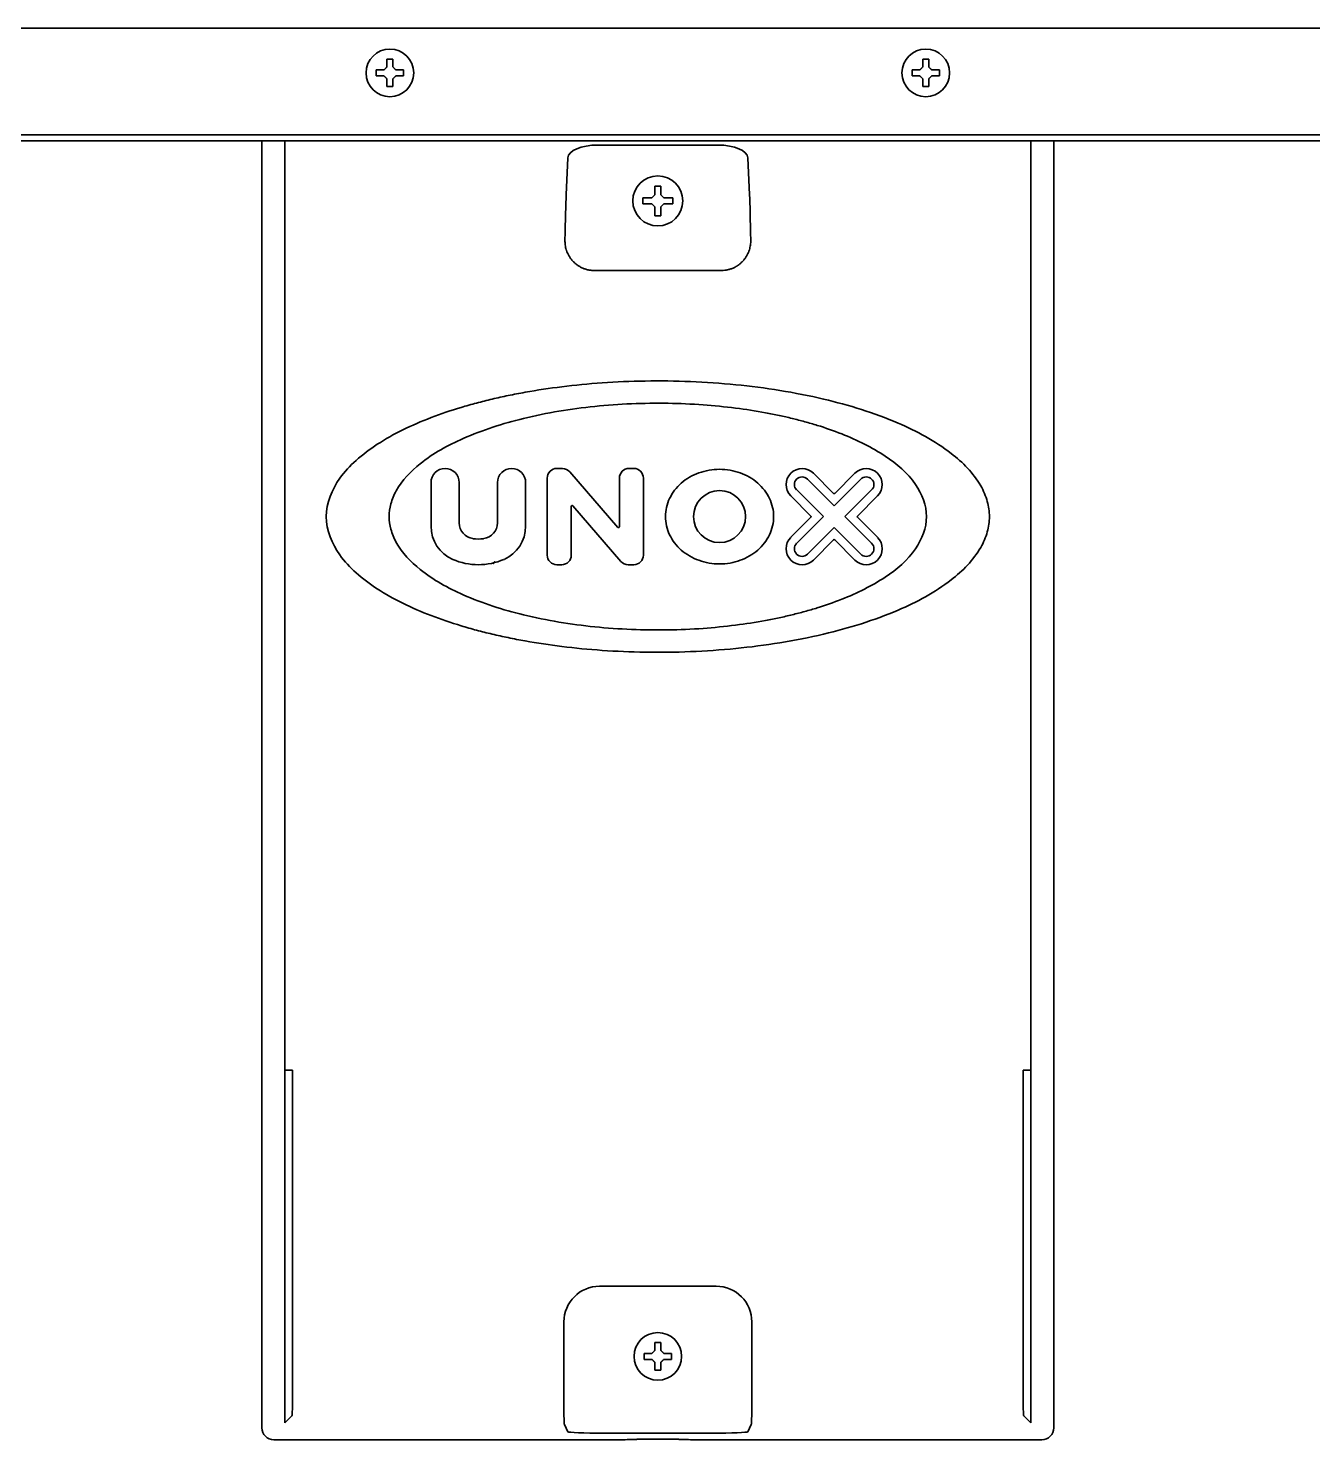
# Model space of a CAD drawing. Extents: x 5997 to 10491, y -672 to 3708.
# Drawn here: x 6212.8 to 6428.6, y 2171.3 to 2408.3 of the extents above; entities that cross this region are included whole.
import ezdxf

# ---------------------------------------------------------------- set-up
doc = ezdxf.new("R2010")
doc.units = 0
doc.header["$LTSCALE"] = 5
doc.layers.add('1', color=7, linetype='CONTINUOUS', true_color=0xffffff)

msp = doc.modelspace()

# ---------------------------------------------------------------- linework, layer by layer
at = {"layer": '1', "color": 7, "linetype": 'Continuous', "lineweight": 35}
for p, q in [((6000.07, 2408.33), (6857.07, 2408.33)), ((6271.27, 2400.83), (6271.27, 2401.33)), ((6271.27, 2400.33), (6271.27, 2400.83)), ((6275.87, 2401.33), (6275.87, 2400.83)), ((6275.87, 2400.83), (6275.87, 2400.33)), ((6361.27, 2400.83), (6361.27, 2401.33)), ((6361.27, 2400.33), (6361.27, 2400.83)), ((6365.87, 2401.33), (6365.87, 2400.83)), ((6365.87, 2400.83), (6365.87, 2400.33)), ((6029.91, 2390.41), (6827.23, 2390.41)), ((6029.91, 2389.44), (6827.23, 2389.44)), ((6252.07, 2389.44), (6252.07, 2173.32)), ((6255.92, 2389.44), (6255.92, 2233.39)), ((6381.23, 2389.44), (6381.23, 2233.39)), ((6385.07, 2389.44), (6385.07, 2173.32)), ((6328.68, 2388.71), (6308.47, 2388.71)), ((6303.17, 2380.37), (6303.47, 2386.57)), ((6333.68, 2386.57), (6333.97, 2380.37)), ((6316.07, 2379.83), (6317.57, 2379.83)), ((6316.07, 2379.33), (6316.07, 2379.83)), ((6317.57, 2379.83), (6318.07, 2380.33)), ((6318.07, 2380.33), (6318.07, 2381.83)), ((6318.07, 2381.83), (6319.07, 2381.83)), ((6319.07, 2381.83), (6319.07, 2380.33)), ((6319.07, 2380.33), (6319.57, 2379.83)), ((6319.57, 2379.83), (6321.07, 2379.83)), ((6321.07, 2379.83), (6321.07, 2379.33)), ((6316.07, 2378.83), (6316.07, 2379.33)), ((6317.57, 2378.83), (6316.07, 2378.83)), ((6318.07, 2378.33), (6317.57, 2378.83)), ((6318.07, 2376.83), (6318.07, 2378.33)), ((6319.57, 2378.83), (6319.07, 2378.33)), ((6319.07, 2378.33), (6319.07, 2376.83)), ((6321.07, 2378.83), (6319.57, 2378.83)), ((6321.07, 2379.33), (6321.07, 2378.83)), ((6319.07, 2376.83), (6318.07, 2376.83)), ((6329.25, 2367.65), (6307.9, 2367.65)), ((6300, 2332.79), (6300, 2319.87)), ((6302.55, 2334.4), (6301.61, 2334.4)), ((6311.88, 2324.52), (6303.77, 2333.85)), ((6312.11, 2332.79), (6312.11, 2324.61)), ((6314.53, 2334.4), (6313.73, 2334.4)), ((6316.15, 2319.87), (6316.15, 2332.79)), ((6343.71, 2332.62), (6348.18, 2328.14)), ((6348.09, 2330.23), (6344.7, 2333.61)), ((6348.18, 2328.14), (6352.66, 2332.62)), ((6351.66, 2333.61), (6348.28, 2330.23)), ((6280.48, 2332.05), (6280.48, 2324.7)), ((6285.19, 2325.29), (6285.19, 2332.05)), ((6291.65, 2332.05), (6291.65, 2325.29)), ((6296.36, 2324.7), (6296.36, 2332.05)), ((6340.9, 2329.81), (6344.28, 2326.42)), ((6346.37, 2326.33), (6341.89, 2330.8)), ((6354.48, 2330.8), (6350, 2326.33)), ((6352.09, 2326.42), (6355.47, 2329.81)), ((6304.04, 2319.87), (6304.04, 2328.05)), ((6304.27, 2328.14), (6312.38, 2318.81)), ((6344.28, 2326.23), (6340.9, 2322.85)), ((6341.89, 2321.85), (6346.37, 2326.33)), ((6350, 2326.33), (6354.48, 2321.85)), ((6355.47, 2322.85), (6352.09, 2326.23)), ((6348.18, 2324.51), (6343.71, 2320.03)), ((6352.66, 2320.03), (6348.18, 2324.51)), ((6344.7, 2319.04), (6348.09, 2322.42)), ((6348.28, 2322.42), (6351.66, 2319.04)), ((6301.61, 2318.25), (6302.42, 2318.25)), ((6313.6, 2318.25), (6314.53, 2318.25)), ((6255.92, 2233.39), (6255.92, 2174.17)), ((6257.23, 2233.39), (6255.92, 2233.39)), ((6257.23, 2178.87), (6257.23, 2233.39)), ((6379.91, 2178.87), (6379.91, 2233.39)), ((6379.91, 2233.39), (6381.23, 2233.39)), ((6381.23, 2233.39), (6381.23, 2174.17)), ((6308.79, 2197.11), (6328.36, 2197.11)), ((6302.79, 2178.87), (6302.79, 2191.11)), ((6334.36, 2191.11), (6334.36, 2178.87)), ((6316.27, 2185.33), (6316.27, 2185.83)), ((6316.27, 2184.83), (6316.27, 2185.33)), ((6320.87, 2185.83), (6320.87, 2185.33)), ((6320.87, 2185.33), (6320.87, 2184.83)), ((6255.92, 2174.17), (6257.11, 2175.37)), ((6303.47, 2172.67), (6302.87, 2173.87)), ((6334.27, 2173.87), (6333.68, 2172.67)), ((6381.23, 2174.17), (6380.03, 2175.37)), ((6312.24, 2171.33), (6254.07, 2171.33)), ((6327.68, 2172.43), (6309.47, 2172.43)), ((6322.07, 2171.4), (6315.07, 2171.4)), ((6383.07, 2171.33), (6324.9, 2171.33))]:
    msp.add_line(p, q, dxfattribs=at)
for centre, radius in [((6273.57, 2400.83), 4), ((6363.57, 2400.83), 4), ((6328.94, 2326.33), 4.37), ((6318.57, 2185.33), 4)]:
    msp.add_circle(centre, radius, dxfattribs=at)
for centre, radius, start, end in [((6318.57, 2379.33), 4.2, 0, 180), ((6318.57, 2379.33), 4.2, 180, 0), ((6282.84, 2332.05), 2.36, 0, 180), ((6294.01, 2332.05), 2.36, 0, 180), ((6301.61, 2332.79), 1.62, 90, 180), ((6302.55, 2332.79), 1.62, 41, 90), ((6313.73, 2332.79), 1.62, 90, 180), ((6314.53, 2332.79), 1.62, 0, 90), ((6342.8, 2331.71), 2.69, 45, 225), ((6342.8, 2331.71), 1.29, 45, 225), ((6353.57, 2331.71), 2.69, 315, 135), ((6353.57, 2331.71), 1.29, 315, 135), ((6348.18, 2330.32), 0.135, 225, 315), ((6304.17, 2328.05), 0.135, 41, 180), ((6287.88, 2325.29), 2.69, 180, 262.3377), ((6288.96, 2325.29), 2.69, 277.6623, 0), ((6344.19, 2326.33), 0.135, 315, 45), ((6352.18, 2326.33), 0.135, 135, 225), ((6286.54, 2324.7), 6.06, 180, 246.4218), ((6288.42, 2329.29), 6.73, 262.3377, 277.6623), ((6290.31, 2324.7), 6.06, 293.5782, 0), ((6311.98, 2324.61), 0.135, 221, 0), ((6342.8, 2320.94), 2.69, 135, 315), ((6353.57, 2320.94), 2.69, 225, 45), ((6342.8, 2320.94), 1.29, 135, 315), ((6348.18, 2322.33), 0.135, 45, 135), ((6353.57, 2320.94), 1.29, 225, 45), ((6288.42, 2329.02), 10.77, 246.4218, 293.5782), ((6301.61, 2319.87), 1.62, 180, 270), ((6302.42, 2319.87), 1.62, 270, 0), ((6313.6, 2319.87), 1.62, 221, 270), ((6314.53, 2319.87), 1.62, 270, 0)]:
    msp.add_arc(centre, radius, start, end, dxfattribs=at)
for centre, major_axis, ratio, start_param, end_param in [((6308.47, 2386.53), (5, 0), 0.436764, 1.570796, 3.124139), ((6328.68, 2386.53), (-5, 0), 0.436764, 3.159046, 4.712389), ((6303.35, 2353.12), (0, 29), 0.017455, 0.349066, 0.828488), ((6333.8, 2353.12), (0, 29), 0.017455, -0.828488, -0.349066), ((6308.79, 2191.11), (-4.24, 4.24), 0.999594, -0.785246, 0.785246), ((6328.36, 2191.11), (4.24, 4.24), 0.999594, 5.497939, 7.068431), ((6302.87, 2178.87), (0, 5), 0.017455, 1.570796, 3.106686), ((6334.27, 2178.87), (0, 5), 0.017455, 3.176499, 4.712389), ((6380.04, 2178.87), (0, 3.5), 0.034921, 1.570796, 3.106686), ((6254.07, 2173.33), (1.42, 1.42), 0.998783, 2.356803, 3.926382), ((6383.07, 2173.33), (-1.42, 1.42), 0.998783, 2.356803, 3.926382), ((6309.47, 2172.68), (6, 0), 0.040741, 3.159046, 4.712389), ((6312.24, 2171.38), (1.5, 0), 0.034921, 4.712389, 5.943348), ((6315.07, 2171.34), (1.5, 0), 0.034921, 1.570796, 2.801756), ((6322.07, 2171.34), (-1.5, 0), 0.034921, 3.48143, 4.712389), ((6324.9, 2171.38), (-1.5, 0), 0.034921, 0.339837, 1.570796), ((6327.68, 2172.68), (-6, 0), 0.040741, 1.570796, 3.124139)]:
    msp.add_ellipse(centre, major_axis=major_axis, ratio=ratio, start_param=start_param, end_param=end_param, dxfattribs=at)
at = {"layer": '1', "color": 7, "linetype": 'Continuous', "lineweight": 35, "extrusion": (0, 0, -1)}
msp.add_ellipse((6257.11, 2178.87), major_axis=(0, 3.5), ratio=0.034921, start_param=1.570796, end_param=3.106686, dxfattribs=at)
at = {"layer": '1', "color": 7, "linetype": 'Continuous', "lineweight": 35}
for points, knots in [([(6271.27, 2401.33), (6271.48, 2401.33), (6271.69, 2401.33), (6272.01, 2401.33), (6272.12, 2401.33), (6272.34, 2401.33), (6272.46, 2401.33), (6272.57, 2401.33)], [0, 0, 0, 0, 0.5, 0.5, 0.75, 0.75, 1, 1, 1, 1]), ([(6274.07, 2403.13), (6274.07, 2402.92), (6274.07, 2402.71), (6274.07, 2402.39), (6274.07, 2402.28), (6274.07, 2402.05), (6274.07, 2401.94), (6274.07, 2401.83)], [0, 0, 0, 0, 0.5, 0.5, 0.75, 0.75, 1, 1, 1, 1]), ([(6361.27, 2401.33), (6361.48, 2401.33), (6361.69, 2401.33), (6362.01, 2401.33), (6362.12, 2401.33), (6362.34, 2401.33), (6362.46, 2401.33), (6362.57, 2401.33)], [0, 0, 0, 0, 0.5, 0.5, 0.75, 0.75, 1, 1, 1, 1]), ([(6364.07, 2403.13), (6364.07, 2402.92), (6364.07, 2402.71), (6364.07, 2402.39), (6364.07, 2402.28), (6364.07, 2402.05), (6364.07, 2401.94), (6364.07, 2401.83)], [0, 0, 0, 0, 0.5, 0.5, 0.75, 0.75, 1, 1, 1, 1]), ([(6273.07, 2398.53), (6273.07, 2398.73), (6273.07, 2398.94), (6273.07, 2399.26), (6273.07, 2399.37), (6273.07, 2399.6), (6273.07, 2399.71), (6273.07, 2399.83)], [0, 0, 0, 0, 0.5, 0.5, 0.75, 0.75, 1, 1, 1, 1]), ([(6275.87, 2400.33), (6275.67, 2400.33), (6275.46, 2400.33), (6275.14, 2400.33), (6275.03, 2400.33), (6274.8, 2400.33), (6274.69, 2400.33), (6274.57, 2400.33)], [0, 0, 0, 0, 0.5, 0.5, 0.75, 0.75, 1, 1, 1, 1]), ([(6363.07, 2398.53), (6363.07, 2398.73), (6363.07, 2398.94), (6363.07, 2399.26), (6363.07, 2399.37), (6363.07, 2399.6), (6363.07, 2399.71), (6363.07, 2399.83)], [0, 0, 0, 0, 0.5, 0.5, 0.75, 0.75, 1, 1, 1, 1]), ([(6365.87, 2400.33), (6365.67, 2400.33), (6365.46, 2400.33), (6365.14, 2400.33), (6365.03, 2400.33), (6364.8, 2400.33), (6364.69, 2400.33), (6364.57, 2400.33)], [0, 0, 0, 0, 0.5, 0.5, 0.75, 0.75, 1, 1, 1, 1]), ([(6307.9, 2367.65), (6307.85, 2367.65), (6307.8, 2367.65), (6307.7, 2367.65), (6307.56, 2367.66), (6307.41, 2367.67), (6307.13, 2367.71), (6306.94, 2367.74), (6306.66, 2367.81), (6306.57, 2367.83), (6306.43, 2367.87), (6306.39, 2367.89), (6306.3, 2367.92), (6306.25, 2367.93), (6306.03, 2368.01), (6305.86, 2368.09), (6305.53, 2368.25), (6305.37, 2368.34), (6305.18, 2368.47), (6305.14, 2368.49), (6305.07, 2368.55), (6304.96, 2368.62), (6304.85, 2368.7), (6304.65, 2368.87), (6304.52, 2368.99), (6304.29, 2369.23), (6304.17, 2369.35), (6304.04, 2369.51), (6304.02, 2369.55), (6303.97, 2369.61), (6303.94, 2369.65), (6303.87, 2369.74), (6303.83, 2369.81), (6303.7, 2370.01), (6303.62, 2370.15), (6303.47, 2370.42), (6303.41, 2370.56), (6303.32, 2370.76), (6303.3, 2370.83), (6303.26, 2370.94), (6303.25, 2370.97), (6303.22, 2371.04), (6303.21, 2371.08), (6303.16, 2371.25), (6303.12, 2371.39), (6303.06, 2371.66), (6303.04, 2371.8), (6302.98, 2372.2), (6302.97, 2372.46), (6302.97, 2372.73)], [0, 0, 0, 0, 0.015625, 0.015625, 0.03125, 0.0625, 0.0625, 0.125, 0.125, 0.15625, 0.15625, 0.171875, 0.171875, 0.1875, 0.1875, 0.25, 0.25, 0.3125, 0.3125, 0.328125, 0.328125, 0.34375, 0.375, 0.375, 0.4375, 0.4375, 0.5, 0.5, 0.515625, 0.515625, 0.53125, 0.53125, 0.5625, 0.5625, 0.625, 0.625, 0.6875, 0.6875, 0.71875, 0.71875, 0.734375, 0.734375, 0.75, 0.75, 0.8125, 0.8125, 0.875, 0.875, 1, 1, 1, 1]), ([(6334.17, 2372.73), (6334.17, 2372.66), (6334.17, 2372.59), (6334.17, 2372.46), (6334.17, 2372.4), (6334.16, 2372.2), (6334.14, 2372.06), (6334.11, 2371.8), (6334.08, 2371.66), (6334.02, 2371.39), (6333.99, 2371.25), (6333.92, 2371.04), (6333.9, 2370.97), (6333.86, 2370.87), (6333.85, 2370.84), (6333.82, 2370.77), (6333.81, 2370.73), (6333.74, 2370.56), (6333.67, 2370.42), (6333.53, 2370.15), (6333.45, 2370.01), (6333.28, 2369.75), (6333.18, 2369.61), (6333.05, 2369.45), (6333.03, 2369.42), (6332.97, 2369.36), (6332.94, 2369.32), (6332.86, 2369.23), (6332.8, 2369.17), (6332.62, 2368.99), (6332.49, 2368.87), (6332.22, 2368.65), (6332.08, 2368.54), (6331.91, 2368.43), (6331.89, 2368.42), (6331.85, 2368.4), (6331.83, 2368.38), (6331.77, 2368.35), (6331.65, 2368.28), (6331.53, 2368.21), (6331.29, 2368.09), (6331.12, 2368.02), (6330.77, 2367.89), (6330.58, 2367.83), (6330.35, 2367.78), (6330.3, 2367.76), (6330.21, 2367.75), (6330.07, 2367.72), (6329.92, 2367.7), (6329.64, 2367.66), (6329.44, 2367.65), (6329.25, 2367.65)], [0, 0, 0, 0, 0.03125, 0.03125, 0.0625, 0.0625, 0.125, 0.125, 0.1875, 0.1875, 0.25, 0.25, 0.28125, 0.28125, 0.296875, 0.296875, 0.3125, 0.3125, 0.375, 0.375, 0.4375, 0.4375, 0.5, 0.5, 0.515625, 0.515625, 0.53125, 0.53125, 0.5625, 0.5625, 0.625, 0.625, 0.6875, 0.6875, 0.695313, 0.695313, 0.703125, 0.703125, 0.71875, 0.75, 0.75, 0.8125, 0.8125, 0.875, 0.875, 0.890625, 0.890625, 0.90625, 0.9375, 0.9375, 1, 1, 1, 1]), ([(6374.26, 2326.33), (6374.26, 2327.18), (6374, 2329), (6372.28, 2332.96), (6367.29, 2337.91), (6358.17, 2342.74), (6345.89, 2346.52), (6331.59, 2348.77), (6319.09, 2349.27), (6309.35, 2348.86), (6302.62, 2348.21), (6297.37, 2347.42), (6293.47, 2346.67), (6290.75, 2346.07), (6288.12, 2345.41), (6284.68, 2344.44), (6280.5, 2343.03), (6275.77, 2340.99), (6271.51, 2338.63), (6267.91, 2335.94), (6264.38, 2332.23), (6262.89, 2328.61), (6262.89, 2326.33)], [0, 0, 0, 0, 0.019941, 0.042354, 0.099604, 0.179479, 0.281703, 0.398223, 0.516716, 0.573001, 0.625808, 0.674436, 0.697057, 0.718516, 0.739445, 0.760411, 0.802011, 0.842362, 0.880468, 0.915456, 0.946829, 1, 1, 1, 1]), ([(6273.45, 2326.33), (6273.45, 2327.04), (6273.66, 2328.56), (6275.05, 2331.85), (6279.07, 2335.99), (6286.47, 2340.04), (6296.43, 2343.2), (6308.02, 2345.08), (6318.15, 2345.5), (6326.05, 2345.15), (6331.5, 2344.61), (6335.76, 2343.96), (6338.92, 2343.33), (6341.12, 2342.83), (6343.25, 2342.27), (6346.04, 2341.46), (6349.43, 2340.28), (6353.27, 2338.58), (6357.65, 2336.05), (6362.01, 2332.43), (6363.7, 2328.22), (6363.7, 2326.33)], [0, 0, 0, 0, 0.020426, 0.043294, 0.101168, 0.181166, 0.283064, 0.398962, 0.516733, 0.572675, 0.625172, 0.673535, 0.696042, 0.717401, 0.73824, 0.759127, 0.800607, 0.840911, 0.879072, 0.945685, 1, 1, 1, 1]), ([(6338.02, 2326.33), (6338.02, 2327.37), (6337.52, 2329.51), (6335.46, 2332.15), (6332.45, 2333.87), (6328.94, 2334.47), (6325.43, 2333.87), (6322.41, 2332.15), (6320.35, 2329.51), (6319.85, 2327.37), (6319.85, 2326.33)], [0, 0, 0, 0, 0.117152, 0.239047, 0.367351, 0.5, 0.632649, 0.760953, 0.882848, 1, 1, 1, 1]), ([(6262.89, 2326.33), (6262.89, 2324.05), (6264.38, 2320.42), (6267.91, 2316.72), (6271.51, 2314.02), (6275.77, 2311.66), (6280.5, 2309.63), (6284.68, 2308.22), (6288.12, 2307.24), (6290.75, 2306.58), (6293.47, 2305.98), (6297.37, 2305.23), (6302.62, 2304.44), (6309.35, 2303.8), (6319.09, 2303.39), (6331.59, 2303.88), (6345.89, 2306.13), (6358.17, 2309.91), (6367.29, 2314.74), (6372.28, 2319.7), (6374, 2323.65), (6374.26, 2325.47), (6374.26, 2326.33)], [0, 0, 0, 0, 0.053171, 0.084544, 0.119532, 0.157638, 0.197989, 0.239589, 0.260555, 0.281484, 0.302943, 0.325564, 0.374192, 0.426999, 0.483284, 0.601777, 0.718297, 0.820521, 0.900396, 0.957646, 0.980059, 1, 1, 1, 1]), ([(6363.7, 2326.33), (6363.7, 2324.43), (6362.01, 2320.22), (6357.65, 2316.6), (6353.27, 2314.07), (6349.43, 2312.37), (6346.04, 2311.19), (6343.25, 2310.38), (6341.12, 2309.83), (6338.92, 2309.32), (6335.76, 2308.7), (6331.5, 2308.04), (6326.05, 2307.5), (6318.15, 2307.16), (6308.02, 2307.57), (6296.43, 2309.45), (6286.47, 2312.61), (6279.07, 2316.66), (6275.05, 2320.81), (6273.66, 2324.1), (6273.45, 2325.61), (6273.45, 2326.33)], [0, 0, 0, 0, 0.054315, 0.120928, 0.159089, 0.199393, 0.240873, 0.26176, 0.282599, 0.303958, 0.326465, 0.374828, 0.427325, 0.483267, 0.601038, 0.716936, 0.818834, 0.898832, 0.956706, 0.979574, 1, 1, 1, 1]), ([(6319.85, 2326.33), (6319.85, 2325.29), (6320.35, 2323.14), (6322.41, 2320.51), (6325.43, 2318.78), (6328.94, 2318.18), (6332.45, 2318.78), (6335.46, 2320.51), (6337.52, 2323.14), (6338.02, 2325.29), (6338.02, 2326.33)], [0, 0, 0, 0, 0.117152, 0.239047, 0.367351, 0.5, 0.632649, 0.760953, 0.882848, 1, 1, 1, 1]), ([(6290.89, 2318.4), (6290.9, 2318.4), (6290.9, 2318.41), (6290.91, 2318.43), (6290.93, 2318.44), (6290.94, 2318.46), (6290.95, 2318.48), (6290.96, 2318.49), (6290.98, 2318.51), (6290.99, 2318.53), (6291.01, 2318.55), (6291.02, 2318.57), (6291.04, 2318.59), (6291.05, 2318.6), (6291.07, 2318.62), (6291.08, 2318.65), (6291.1, 2318.67), (6291.12, 2318.69), (6291.13, 2318.71), (6291.15, 2318.73), (6291.17, 2318.76), (6291.19, 2318.78), (6291.2, 2318.8), (6291.21, 2318.81), (6291.21, 2318.81)], [0, 0, 0, 0, 0.039034, 0.0789, 0.119602, 0.161139, 0.203514, 0.246728, 0.290781, 0.335676, 0.381414, 0.427994, 0.475419, 0.52369, 0.572806, 0.622769, 0.67358, 0.72524, 0.777749, 0.831107, 0.885317, 0.940377, 0.99629, 1, 1, 1, 1]), ([(6319.07, 2187.63), (6319.07, 2187.42), (6319.07, 2187.21), (6319.07, 2186.89), (6319.07, 2186.78), (6319.07, 2186.55), (6319.07, 2186.44), (6319.07, 2186.33)], [0, 0, 0, 0, 0.5, 0.5, 0.75, 0.75, 1, 1, 1, 1]), ([(6316.27, 2185.83), (6316.48, 2185.83), (6316.69, 2185.83), (6317.01, 2185.83), (6317.12, 2185.83), (6317.34, 2185.83), (6317.46, 2185.83), (6317.57, 2185.83)], [0, 0, 0, 0, 0.5, 0.5, 0.75, 0.75, 1, 1, 1, 1]), ([(6318.07, 2183.03), (6318.07, 2183.23), (6318.07, 2183.44), (6318.07, 2183.76), (6318.07, 2183.87), (6318.07, 2184.1), (6318.07, 2184.21), (6318.07, 2184.33)], [0, 0, 0, 0, 0.5, 0.5, 0.75, 0.75, 1, 1, 1, 1]), ([(6320.87, 2184.83), (6320.67, 2184.83), (6320.46, 2184.83), (6320.14, 2184.83), (6320.03, 2184.83), (6319.8, 2184.83), (6319.69, 2184.83), (6319.57, 2184.83)], [0, 0, 0, 0, 0.5, 0.5, 0.75, 0.75, 1, 1, 1, 1])]:
    msp.add_open_spline(points, degree=3, knots=knots, dxfattribs=at)
for points in [[(6272.57, 2401.33), (6272.6, 2401.35), (6272.64, 2401.4), (6272.72, 2401.47), (6272.79, 2401.54), (6272.86, 2401.61), (6272.93, 2401.68), (6273, 2401.75), (6273.05, 2401.8), (6273.07, 2401.83)], [(6273.07, 2401.83), (6273.07, 2401.88), (6273.07, 2401.99), (6273.07, 2402.15), (6273.07, 2402.31), (6273.07, 2402.46), (6273.07, 2402.62), (6273.07, 2402.77), (6273.07, 2402.94), (6273.07, 2403.06), (6273.07, 2403.13)], [(6273.07, 2403.13), (6273.24, 2403.13), (6273.57, 2403.13), (6273.91, 2403.13), (6274.07, 2403.13)], [(6274.07, 2401.83), (6274.1, 2401.8), (6274.15, 2401.75), (6274.22, 2401.68), (6274.3, 2401.6), (6274.37, 2401.53), (6274.43, 2401.46), (6274.5, 2401.4), (6274.55, 2401.35), (6274.57, 2401.33)], [(6274.57, 2401.33), (6274.63, 2401.33), (6274.74, 2401.33), (6274.9, 2401.33), (6275.06, 2401.33), (6275.21, 2401.33), (6275.36, 2401.33), (6275.52, 2401.33), (6275.69, 2401.33), (6275.81, 2401.33), (6275.87, 2401.33)], [(6362.57, 2401.33), (6362.6, 2401.35), (6362.64, 2401.4), (6362.72, 2401.47), (6362.79, 2401.54), (6362.86, 2401.61), (6362.93, 2401.68), (6363, 2401.75), (6363.05, 2401.8), (6363.07, 2401.83)], [(6363.07, 2401.83), (6363.07, 2401.88), (6363.07, 2401.99), (6363.07, 2402.15), (6363.07, 2402.31), (6363.07, 2402.46), (6363.07, 2402.62), (6363.07, 2402.77), (6363.07, 2402.94), (6363.07, 2403.06), (6363.07, 2403.13)], [(6363.07, 2403.13), (6363.24, 2403.13), (6363.57, 2403.13), (6363.91, 2403.13), (6364.07, 2403.13)], [(6364.07, 2401.83), (6364.1, 2401.8), (6364.15, 2401.75), (6364.22, 2401.68), (6364.3, 2401.6), (6364.37, 2401.53), (6364.43, 2401.46), (6364.5, 2401.4), (6364.55, 2401.35), (6364.57, 2401.33)], [(6364.57, 2401.33), (6364.63, 2401.33), (6364.74, 2401.33), (6364.9, 2401.33), (6365.06, 2401.33), (6365.21, 2401.33), (6365.36, 2401.33), (6365.52, 2401.33), (6365.69, 2401.33), (6365.81, 2401.33), (6365.87, 2401.33)], [(6272.57, 2400.33), (6272.52, 2400.33), (6272.41, 2400.33), (6272.25, 2400.33), (6272.09, 2400.33), (6271.93, 2400.33), (6271.78, 2400.33), (6271.63, 2400.33), (6271.46, 2400.33), (6271.34, 2400.33), (6271.27, 2400.33)], [(6273.07, 2399.83), (6273.05, 2399.85), (6273, 2399.9), (6272.92, 2399.98), (6272.85, 2400.05), (6272.78, 2400.12), (6272.71, 2400.19), (6272.64, 2400.26), (6272.6, 2400.3), (6272.57, 2400.33)], [(6274.07, 2398.53), (6273.91, 2398.53), (6273.57, 2398.53), (6273.24, 2398.53), (6273.07, 2398.53)], [(6274.57, 2400.33), (6274.55, 2400.3), (6274.5, 2400.25), (6274.43, 2400.18), (6274.36, 2400.11), (6274.29, 2400.04), (6274.22, 2399.97), (6274.14, 2399.9), (6274.1, 2399.85), (6274.07, 2399.83)], [(6274.07, 2399.83), (6274.07, 2399.77), (6274.07, 2399.66), (6274.07, 2399.5), (6274.07, 2399.34), (6274.07, 2399.19), (6274.07, 2399.04), (6274.07, 2398.88), (6274.07, 2398.71), (6274.07, 2398.59), (6274.07, 2398.53)], [(6362.57, 2400.33), (6362.52, 2400.33), (6362.41, 2400.33), (6362.25, 2400.33), (6362.09, 2400.33), (6361.93, 2400.33), (6361.78, 2400.33), (6361.63, 2400.33), (6361.46, 2400.33), (6361.34, 2400.33), (6361.27, 2400.33)], [(6363.07, 2399.83), (6363.05, 2399.85), (6363, 2399.9), (6362.92, 2399.98), (6362.85, 2400.05), (6362.78, 2400.12), (6362.71, 2400.19), (6362.64, 2400.26), (6362.6, 2400.3), (6362.57, 2400.33)], [(6364.07, 2398.53), (6363.91, 2398.53), (6363.57, 2398.53), (6363.24, 2398.53), (6363.07, 2398.53)], [(6364.57, 2400.33), (6364.55, 2400.3), (6364.5, 2400.25), (6364.43, 2400.18), (6364.36, 2400.11), (6364.29, 2400.04), (6364.22, 2399.97), (6364.14, 2399.9), (6364.1, 2399.85), (6364.07, 2399.83)], [(6364.07, 2399.83), (6364.07, 2399.77), (6364.07, 2399.66), (6364.07, 2399.5), (6364.07, 2399.34), (6364.07, 2399.19), (6364.07, 2399.04), (6364.07, 2398.88), (6364.07, 2398.71), (6364.07, 2398.59), (6364.07, 2398.53)], [(6318.07, 2186.33), (6318.07, 2186.38), (6318.07, 2186.49), (6318.07, 2186.65), (6318.07, 2186.81), (6318.07, 2186.96), (6318.07, 2187.12), (6318.07, 2187.27), (6318.07, 2187.44), (6318.07, 2187.56), (6318.07, 2187.63)], [(6318.07, 2187.63), (6318.24, 2187.63), (6318.57, 2187.63), (6318.91, 2187.63), (6319.07, 2187.63)], [(6317.57, 2185.83), (6317.6, 2185.85), (6317.64, 2185.9), (6317.72, 2185.97), (6317.79, 2186.04), (6317.86, 2186.11), (6317.93, 2186.18), (6318, 2186.25), (6318.05, 2186.3), (6318.07, 2186.33)], [(6319.07, 2186.33), (6319.1, 2186.3), (6319.15, 2186.25), (6319.22, 2186.18), (6319.3, 2186.1), (6319.37, 2186.03), (6319.43, 2185.96), (6319.5, 2185.9), (6319.55, 2185.85), (6319.57, 2185.83)], [(6319.57, 2185.83), (6319.63, 2185.83), (6319.74, 2185.83), (6319.9, 2185.83), (6320.06, 2185.83), (6320.21, 2185.83), (6320.36, 2185.83), (6320.52, 2185.83), (6320.69, 2185.83), (6320.81, 2185.83), (6320.87, 2185.83)], [(6317.57, 2184.83), (6317.52, 2184.83), (6317.41, 2184.83), (6317.25, 2184.83), (6317.09, 2184.83), (6316.93, 2184.83), (6316.78, 2184.83), (6316.63, 2184.83), (6316.46, 2184.83), (6316.34, 2184.83), (6316.27, 2184.83)], [(6318.07, 2184.33), (6318.05, 2184.35), (6318, 2184.4), (6317.92, 2184.48), (6317.85, 2184.55), (6317.78, 2184.62), (6317.71, 2184.69), (6317.64, 2184.76), (6317.6, 2184.8), (6317.57, 2184.83)], [(6319.07, 2183.03), (6318.91, 2183.03), (6318.57, 2183.03), (6318.24, 2183.03), (6318.07, 2183.03)], [(6319.57, 2184.83), (6319.55, 2184.8), (6319.5, 2184.75), (6319.43, 2184.68), (6319.36, 2184.61), (6319.29, 2184.54), (6319.22, 2184.47), (6319.14, 2184.4), (6319.1, 2184.35), (6319.07, 2184.33)], [(6319.07, 2184.33), (6319.07, 2184.27), (6319.07, 2184.16), (6319.07, 2184), (6319.07, 2183.84), (6319.07, 2183.69), (6319.07, 2183.54), (6319.07, 2183.38), (6319.07, 2183.21), (6319.07, 2183.09), (6319.07, 2183.03)]]:
    msp.add_open_spline(points, degree=3, dxfattribs=at)

doc.saveas('drawing.dxf')
